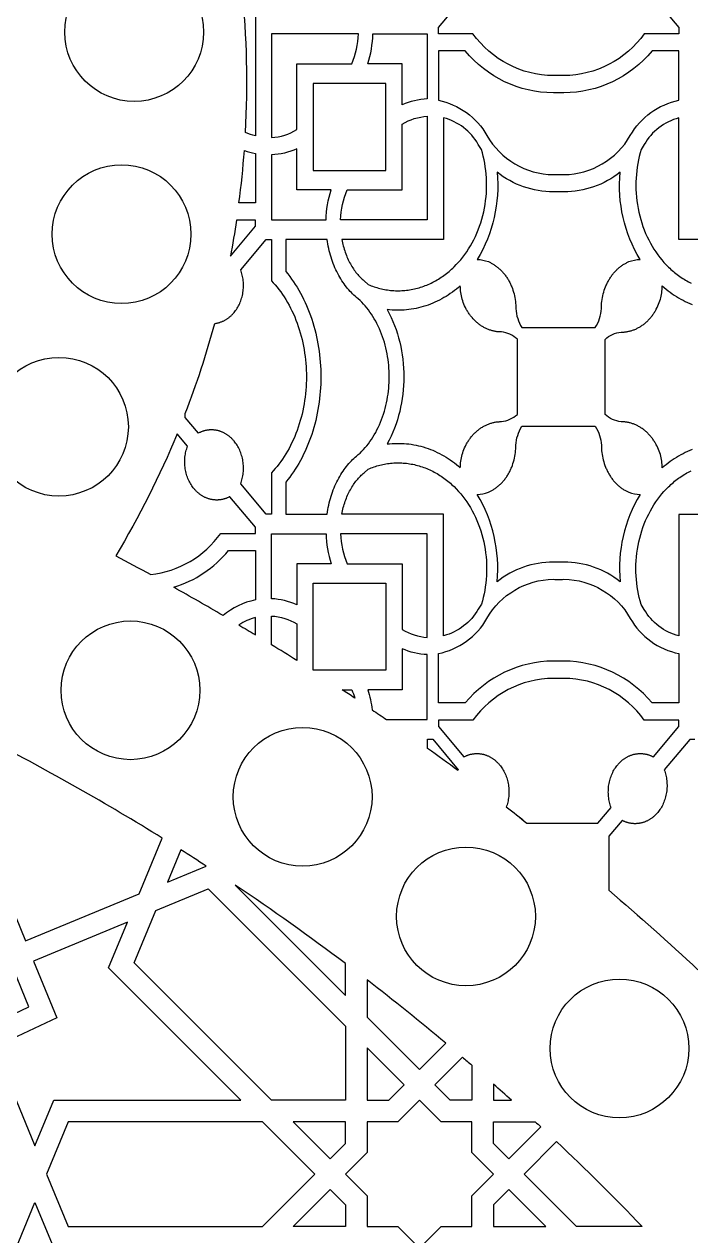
# Model space of a CAD drawing. Extents: x 59271 to 61367, y 41180 to 44085.
# Drawn here: x 60423.5 to 60663.7, y 42534.6 to 42971.3 of the extents above; entities that cross this region are included whole.
import ezdxf

# ---------------------------------------------------------------- set-up
doc = ezdxf.new("R2010")
doc.units = 0
doc.layers.get('0').update_dxf_attribs({"linetype": 'CONTINUOUS'})
doc.layers.add('LAYER_01', color=1, linetype='CONTINUOUS')

msp = doc.modelspace()

# ---------------------------------------------------------------- linework, layer by layer
for points in [[(60506.76, 42974.84), (60506.76, 42931.02, -0.046177), (60503.22, 42932.31, 0.038906), (60502, 42983.74)], [(60650.18, 42981.08), (60659.39, 42970.08), (60659.39, 42967.87), (60646.93, 42967.87, -0.240747), (60617.94, 42952.78, -0.013206), (60616.05, 42952.85, -0.013206), (60614.15, 42952.78, -0.240747), (60585.17, 42967.87), (60572.71, 42967.87), (60572.71, 42970.08), (60581.92, 42981.08)], [(60696.05, 42893.69), (60659.39, 42893.69), (60659.39, 42937.51, 0.200602), (60646.89, 42927.93), (60645.76, 42926.11), (60645.41, 42924.9), (60645.1, 42923.66), (60644.82, 42922.4), (60644.58, 42921.12), (60644.37, 42919.82), (60644.2, 42918.51), (60644.06, 42917.18), (60643.97, 42915.83), (60643.91, 42914.48), (60643.9, 42913.12), (60643.92, 42911.75), (60643.99, 42910.38), (60644.1, 42909.01), (60644.25, 42907.64), (60644.44, 42906.28), (60644.67, 42904.93), (60644.95, 42903.59), (60645.26, 42902.26), (60645.62, 42900.95), (60646.01, 42899.66), (60646.44, 42898.38), (60646.9, 42897.14), (60647.41, 42895.91), (60647.94, 42894.72), (60648.51, 42893.55), (60649.11, 42892.42), (60649.73, 42891.31), (60650.39, 42890.25), (60651.07, 42889.21), (60651.77, 42888.22), (60652.49, 42887.26), (60653.24, 42886.34), (60654.01, 42885.45), (60654.81, 42884.58), (60655.64, 42883.74), (60656.07, 42883.33), (60656.51, 42882.93), (60656.95, 42882.54), (60657.4, 42882.15), (60657.86, 42881.77), (60658.32, 42881.4), (60658.79, 42881.04), (60659.27, 42880.69), (60659.76, 42880.34), (60660.25, 42880.01), (60660.75, 42879.68), (60661.25, 42879.37), (60661.76, 42879.06), (60662.27, 42878.77), (60662.79, 42878.49), (60663.32, 42878.21), (60663.85, 42877.95)], [(60664.17, 42817.99), (60663.33, 42817.65), (60662.5, 42817.29), (60661.68, 42816.91), (60660.87, 42816.51), (60660.07, 42816.09), (60659.28, 42815.64), (60658.5, 42815.17), (60657.73, 42814.69), (60656.97, 42814.18), (60656.22, 42813.65), (60655.49, 42813.11), (60654.77, 42812.55), (60654.06, 42811.97), (60653.37, 42811.37, 0.065359), (60652.72, 42816.17), (60652.53, 42816.78), (60652.31, 42817.38), (60652.08, 42817.98), (60651.82, 42818.58), (60651.54, 42819.16), (60651.24, 42819.74), (60651.09, 42820.03), (60650.92, 42820.31), (60650.76, 42820.59), (60650.58, 42820.87), (60650.41, 42821.15), (60650.22, 42821.42), (60650.04, 42821.69), (60649.85, 42821.95), (60649.65, 42822.21), (60649.45, 42822.47), (60649.24, 42822.72), (60649.03, 42822.97), (60648.82, 42823.21), (60648.6, 42823.45), (60648.37, 42823.68), (60648.15, 42823.91), (60647.92, 42824.13), (60647.68, 42824.35), (60647.44, 42824.56), (60647.2, 42824.77), (60646.96, 42824.97), (60646.71, 42825.16), (60646.46, 42825.35), (60646.2, 42825.53), (60645.94, 42825.71), (60645.68, 42825.88), (60645.42, 42826.04), (60645.16, 42826.2), (60644.89, 42826.35), (60644.62, 42826.49), (60644.35, 42826.63), (60644.08, 42826.76), (60643.81, 42826.89), (60643.53, 42827.01), (60643.26, 42827.12), (60642.98, 42827.22), (60642.7, 42827.32), (60642.42, 42827.41), (60642.14, 42827.49), (60641.87, 42827.57), (60641.59, 42827.64), (60641.31, 42827.71), (60641.03, 42827.77), (60640.75, 42827.82), (60640.47, 42827.86), (60640.19, 42827.9), (60639.92, 42827.93), (60639.64, 42827.96), (60639.37, 42827.98), (60639.09, 42827.99), (60638.82, 42828), (60638.55, 42828, -0.165069), (60632.82, 42830.62), (60632.82, 42857.7, -0.165069), (60638.55, 42860.32), (60638.82, 42860.32), (60639.09, 42860.33), (60639.37, 42860.34), (60639.64, 42860.36), (60639.92, 42860.39), (60640.19, 42860.42), (60640.47, 42860.46), (60640.75, 42860.5), (60641.03, 42860.55), (60641.31, 42860.61), (60641.59, 42860.68), (60641.87, 42860.75), (60642.14, 42860.82), (60642.42, 42860.91), (60642.7, 42861), (60642.98, 42861.1), (60643.26, 42861.2), (60643.53, 42861.31), (60643.81, 42861.43), (60644.08, 42861.56), (60644.35, 42861.69), (60644.62, 42861.82), (60644.89, 42861.97), (60645.16, 42862.12), (60645.42, 42862.28), (60645.68, 42862.44), (60645.94, 42862.61), (60646.2, 42862.79), (60646.46, 42862.97), (60646.71, 42863.16), (60646.96, 42863.35), (60647.2, 42863.55), (60647.44, 42863.76), (60647.68, 42863.97), (60647.92, 42864.19), (60648.15, 42864.41), (60648.37, 42864.64), (60648.6, 42864.87), (60648.82, 42865.11), (60649.03, 42865.35), (60649.24, 42865.6), (60649.45, 42865.85), (60649.65, 42866.11), (60649.85, 42866.37), (60650.04, 42866.63), (60650.22, 42866.9), (60650.41, 42867.17), (60650.58, 42867.45), (60650.76, 42867.72), (60650.92, 42868.01), (60651.09, 42868.29), (60651.24, 42868.58), (60651.54, 42869.16), (60651.82, 42869.74), (60652.08, 42870.34), (60652.31, 42870.94), (60652.53, 42871.54), (60652.72, 42872.15, 0.065359), (60653.37, 42876.95), (60654.06, 42876.35), (60654.77, 42875.77), (60655.49, 42875.21), (60656.22, 42874.67), (60656.97, 42874.14), (60657.73, 42873.63), (60658.5, 42873.15), (60659.28, 42872.68), (60660.07, 42872.23), (60660.87, 42871.81), (60661.68, 42871.41), (60662.5, 42871.02), (60663.33, 42870.67), (60664.17, 42870.33)], [(60696.05, 42794.63), (60659.39, 42794.63), (60659.39, 42750.81, -0.200602), (60646.89, 42760.39), (60645.76, 42762.21), (60645.41, 42763.42), (60645.1, 42764.66), (60644.82, 42765.92), (60644.58, 42767.2), (60644.37, 42768.5), (60644.2, 42769.81), (60644.06, 42771.14), (60643.97, 42772.49), (60643.91, 42773.84), (60643.9, 42775.2), (60643.92, 42776.57), (60643.99, 42777.94), (60644.1, 42779.31), (60644.25, 42780.68), (60644.44, 42782.04), (60644.67, 42783.39), (60644.95, 42784.73), (60645.26, 42786.06), (60645.62, 42787.37), (60646.01, 42788.66), (60646.44, 42789.93), (60646.9, 42791.18), (60647.41, 42792.41), (60647.94, 42793.6), (60648.51, 42794.77), (60649.11, 42795.9), (60649.73, 42797), (60650.39, 42798.07), (60651.07, 42799.1), (60651.77, 42800.1), (60652.49, 42801.06), (60653.24, 42801.98), (60654.01, 42802.87), (60654.81, 42803.73), (60655.64, 42804.57), (60656.07, 42804.98), (60656.51, 42805.39), (60656.95, 42805.78), (60657.4, 42806.17), (60657.86, 42806.55), (60658.32, 42806.92), (60658.79, 42807.28), (60659.27, 42807.63), (60659.76, 42807.98), (60660.25, 42808.31), (60660.75, 42808.63), (60661.25, 42808.95), (60661.76, 42809.25), (60662.27, 42809.55), (60662.79, 42809.83), (60663.32, 42810.11), (60663.85, 42810.37)], [(60665.16, 42713.55), (60663.32, 42713.55), (60654.11, 42702.54), (60654.27, 42702.09), (60654.42, 42701.63), (60654.55, 42701.15), (60654.68, 42700.67), (60654.78, 42700.18), (60654.88, 42699.68), (60654.96, 42699.17), (60655.02, 42698.65), (60655.07, 42698.13), (60655.1, 42697.6), (60655.11, 42697.08), (60655.11, 42696.54), (60655.09, 42696.01), (60655.05, 42695.48), (60654.99, 42694.95), (60654.92, 42694.42), (60654.83, 42693.9), (60654.72, 42693.38), (60654.6, 42692.87), (60654.46, 42692.36), (60654.3, 42691.86), (60654.13, 42691.37), (60653.95, 42690.9), (60653.75, 42690.43), (60653.54, 42689.97), (60653.31, 42689.53), (60653.07, 42689.1), (60652.82, 42688.69), (60652.57, 42688.29), (60652.3, 42687.91), (60652.02, 42687.54), (60651.74, 42687.18), (60651.59, 42687.01), (60651.44, 42686.84), (60651.29, 42686.68), (60651.13, 42686.51), (60650.97, 42686.35), (60650.81, 42686.19), (60650.64, 42686.04), (60650.48, 42685.88), (60650.3, 42685.73), (60650.13, 42685.59), (60649.95, 42685.44), (60649.77, 42685.3), (60649.59, 42685.17), (60649.4, 42685.03), (60649.21, 42684.9), (60649.02, 42684.78), (60648.83, 42684.66), (60648.63, 42684.54), (60648.43, 42684.43), (60648.23, 42684.32), (60648.03, 42684.21), (60647.82, 42684.11), (60647.61, 42684.02), (60647.4, 42683.93), (60647.19, 42683.84), (60646.98, 42683.76), (60646.77, 42683.69), (60646.55, 42683.61), (60646.34, 42683.55), (60646.12, 42683.49), (60645.9, 42683.43), (60645.68, 42683.38), (60645.46, 42683.33), (60645.24, 42683.29), (60645.02, 42683.26), (60644.79, 42683.23), (60644.57, 42683.2), (60644.35, 42683.18), (60644.13, 42683.17), (60643.9, 42683.16), (60643.68, 42683.15), (60643.46, 42683.15), (60643.24, 42683.16), (60643.02, 42683.17), (60642.8, 42683.18), (60642.58, 42683.2), (60642.36, 42683.23), (60642.14, 42683.26), (60641.92, 42683.29), (60641.71, 42683.33), (60641.5, 42683.38), (60641.28, 42683.43), (60641.07, 42683.48), (60640.86, 42683.54), (60640.66, 42683.6), (60640.45, 42683.67), (60640.25, 42683.74), (60640.05, 42683.82), (60639.85, 42683.9), (60639.65, 42683.98), (60639.46, 42684.07), (60639.26, 42684.16), (60639.07, 42684.25), (60638.89, 42684.35), (60634.16, 42678.7), (60634.16, 42664.02), (60634.16, 42659.14, -0.011065), (60666.2, 42630.52)]]:
    msp.add_lwpolyline(points, format="xyb")
for points in [[(60541.51, 42957, 0.090687), (60543.9, 42967.8), (60512.64, 42967.8), (60512.64, 42930.45, 0.123377), (60521.69, 42933.3), (60521.69, 42957)], [(60568.72, 42944.37, 0.093744), (60559.68, 42942.22), (60559.68, 42957), (60547.32, 42957, 0.067508), (60549.11, 42967.8), (60568.72, 42967.8)], [(60616.05, 42917.17, 0.017043), (60617.94, 42917.09, 0.26745), (60641.88, 42931.2, -0.215544), (60659.39, 42943.87), (60659.39, 42961.65), (60649.7, 42961.65, -0.222359), (60617.94, 42946.56, -0.011427), (60616.05, 42946.61, -0.011427), (60614.15, 42946.56, -0.222359), (60582.4, 42961.65), (60572.71, 42961.65), (60572.71, 42943.87, -0.215544), (60590.21, 42931.2, 0.26745), (60614.15, 42917.09, 0.017043)], [(60559.68, 42935.29, -0.123377), (60568.72, 42938.14), (60568.72, 42900.79), (60537.46, 42900.79, -0.090687), (60539.85, 42911.59), (60559.68, 42911.59)], [(60587.1, 42927.99, 0.200602), (60574.61, 42937.57), (60574.61, 42893.75), (60537.94, 42893.75), (60538.05, 42893.15), (60538.18, 42892.55), (60538.32, 42891.96), (60538.46, 42891.37), (60538.62, 42890.79), (60538.79, 42890.21), (60538.97, 42889.64), (60539.16, 42889.08), (60539.36, 42888.53), (60539.57, 42887.98), (60539.79, 42887.45), (60540.02, 42886.92), (60540.26, 42886.41), (60540.5, 42885.9), (60540.75, 42885.41), (60541.02, 42884.92), (60541.28, 42884.45), (60541.56, 42883.99), (60541.84, 42883.54), (60542.13, 42883.1), (60542.43, 42882.67), (60542.73, 42882.26), (60543.03, 42881.86), (60543.34, 42881.47), (60543.66, 42881.09), (60543.98, 42880.73), (60544.3, 42880.38), (60544.62, 42880.04), (60544.95, 42879.72), (60545.28, 42879.41), (60545.62, 42879.11), (60545.95, 42878.82), (60547.47, 42877.46), (60547.98, 42877.25), (60548.49, 42877.05), (60549, 42876.86), (60549.52, 42876.68), (60550.05, 42876.51), (60550.58, 42876.35), (60551.11, 42876.2), (60551.65, 42876.06), (60552.19, 42875.93), (60552.74, 42875.81), (60553.29, 42875.7), (60553.84, 42875.6), (60554.39, 42875.51), (60554.95, 42875.44), (60555.51, 42875.38), (60556.08, 42875.33), (60556.64, 42875.29), (60557.21, 42875.26), (60557.78, 42875.25), (60558.35, 42875.24), (60558.92, 42875.25), (60559.49, 42875.27), (60560.07, 42875.31), (60560.64, 42875.35), (60561.21, 42875.41), (60561.78, 42875.48), (60562.36, 42875.57), (60562.93, 42875.66), (60563.5, 42875.77), (60564.07, 42875.89), (60564.63, 42876.02), (60565.2, 42876.17), (60565.76, 42876.33), (60566.32, 42876.5), (60566.88, 42876.68), (60567.43, 42876.87), (60567.98, 42877.08), (60568.53, 42877.29), (60569.07, 42877.52), (60569.61, 42877.76), (60570.15, 42878.01), (60570.67, 42878.28), (60571.2, 42878.55), (60571.72, 42878.83), (60572.23, 42879.13), (60572.74, 42879.43), (60573.25, 42879.75), (60573.74, 42880.07), (60574.23, 42880.41), (60574.72, 42880.75), (60575.2, 42881.1), (60575.67, 42881.47), (60576.13, 42881.84), (60576.59, 42882.21), (60577.04, 42882.6), (60577.48, 42883), (60577.92, 42883.4), (60578.35, 42883.81), (60579.18, 42884.65), (60579.98, 42885.51), (60580.75, 42886.4), (60581.5, 42887.32), (60582.22, 42888.28), (60582.93, 42889.28), (60583.6, 42890.31), (60584.26, 42891.38), (60584.89, 42892.48), (60585.48, 42893.62), (60586.05, 42894.78), (60586.59, 42895.98), (60587.09, 42897.2), (60587.55, 42898.45), (60587.98, 42899.72), (60588.38, 42901.01), (60588.73, 42902.33), (60589.04, 42903.65), (60589.32, 42904.99), (60589.55, 42906.35), (60589.74, 42907.71), (60589.89, 42909.07), (60590, 42910.44), (60590.07, 42911.81), (60590.09, 42913.18), (60590.08, 42914.54), (60590.02, 42915.9), (60589.93, 42917.24), (60589.79, 42918.57), (60589.62, 42919.89), (60589.41, 42921.19), (60589.17, 42922.47), (60588.89, 42923.73), (60588.58, 42924.96), (60588.23, 42926.18)], [(60502.81, 42925.79, 0.03924), (60506.76, 42924.66), (60506.76, 42906.87), (60500.86, 42906.87, 0.014365)], [(60521.69, 42926.36, -0.093744), (60512.64, 42924.22), (60512.64, 42900.79), (60532.25, 42900.79, -0.067508), (60534.05, 42911.59), (60521.69, 42911.59)], [(60614.15, 42910.86, -0.16816), (60593.89, 42917.94, -0.159593), (60586.72, 42886.5, -0.091636), (60590.73, 42885.72), (60590.99, 42885.61), (60591.24, 42885.49), (60591.49, 42885.36), (60591.75, 42885.23), (60592, 42885.09), (60592.25, 42884.95), (60592.5, 42884.8), (60592.75, 42884.64), (60592.99, 42884.48), (60593.24, 42884.31), (60593.48, 42884.14), (60593.72, 42883.95), (60593.96, 42883.77), (60594.2, 42883.57), (60594.44, 42883.37), (60594.67, 42883.17), (60594.9, 42882.96), (60595.12, 42882.74), (60595.35, 42882.51), (60595.57, 42882.29), (60595.79, 42882.05), (60596, 42881.81), (60596.21, 42881.56), (60596.42, 42881.31), (60596.62, 42881.06), (60596.82, 42880.79), (60597.02, 42880.53), (60597.21, 42880.26), (60597.39, 42879.98), (60597.58, 42879.7), (60597.75, 42879.41), (60597.93, 42879.13), (60598.09, 42878.83), (60598.26, 42878.54), (60598.41, 42878.23), (60598.57, 42877.93), (60598.71, 42877.62), (60598.86, 42877.31), (60598.99, 42877), (60599.13, 42876.68), (60599.37, 42876.04), (60599.6, 42875.39), (60599.8, 42874.74), (60599.98, 42874.08), (60600.14, 42873.41), (60600.27, 42872.75), (60600.39, 42872.08), (60600.48, 42871.41), (60600.55, 42870.75), (60600.6, 42870.09), (60600.63, 42869.43), (60600.63, 42868.79, 0.12671), (60602.82, 42861.94), (60629.27, 42861.94, 0.12671), (60631.46, 42868.79), (60631.47, 42869.43), (60631.5, 42870.09), (60631.55, 42870.75), (60631.62, 42871.41), (60631.71, 42872.08), (60631.82, 42872.75), (60631.96, 42873.41), (60632.12, 42874.08), (60632.3, 42874.74), (60632.5, 42875.39), (60632.72, 42876.04), (60632.97, 42876.68), (60633.1, 42877), (60633.24, 42877.31), (60633.38, 42877.62), (60633.53, 42877.93), (60633.68, 42878.23), (60633.84, 42878.54), (60634, 42878.83), (60634.17, 42879.13), (60634.34, 42879.41), (60634.52, 42879.7), (60634.7, 42879.98), (60634.89, 42880.26), (60635.08, 42880.53), (60635.28, 42880.79), (60635.47, 42881.06), (60635.68, 42881.31), (60635.88, 42881.56), (60636.1, 42881.81), (60636.31, 42882.05), (60636.53, 42882.29), (60636.75, 42882.51), (60636.97, 42882.74), (60637.2, 42882.96), (60637.43, 42883.17), (60637.66, 42883.37), (60637.9, 42883.57), (60638.13, 42883.77), (60638.37, 42883.95), (60638.62, 42884.14), (60638.86, 42884.31), (60639.1, 42884.48), (60639.35, 42884.64), (60639.6, 42884.8), (60639.85, 42884.95), (60640.1, 42885.09), (60640.35, 42885.23), (60640.6, 42885.36), (60640.86, 42885.49), (60641.11, 42885.61), (60641.36, 42885.72, -0.091636), (60645.38, 42886.5, -0.159593), (60638.21, 42917.94, -0.16816), (60617.94, 42910.86, -0.014447), (60616.05, 42910.92, -0.014447)], [(60497.76, 42887.69), (60506.76, 42898.45), (60506.76, 42900.65), (60499.98, 42900.65, -0.009928)], [(60492.14, 42863.43), (60492.16, 42863.43), (60492.39, 42863.46), (60492.61, 42863.5), (60492.83, 42863.54), (60493.05, 42863.59), (60493.27, 42863.64), (60493.49, 42863.69), (60493.71, 42863.75), (60493.92, 42863.82), (60494.14, 42863.89), (60494.35, 42863.97), (60494.56, 42864.05), (60494.78, 42864.13), (60494.98, 42864.22), (60495.19, 42864.32), (60495.4, 42864.42), (60495.6, 42864.52), (60495.8, 42864.63), (60496, 42864.75), (60496.2, 42864.86), (60496.39, 42864.98), (60496.58, 42865.11), (60496.77, 42865.24), (60496.96, 42865.37), (60497.14, 42865.51), (60497.32, 42865.65), (60497.5, 42865.79), (60497.67, 42865.94), (60497.85, 42866.09), (60498.01, 42866.24), (60498.18, 42866.4), (60498.34, 42866.56), (60498.5, 42866.72), (60498.66, 42866.88), (60498.81, 42867.05), (60498.96, 42867.22), (60499.11, 42867.39), (60499.39, 42867.74), (60499.67, 42868.11), (60499.94, 42868.5), (60500.2, 42868.9), (60500.44, 42869.31), (60500.68, 42869.74), (60500.91, 42870.18), (60501.12, 42870.63), (60501.32, 42871.1), (60501.5, 42871.58), (60501.67, 42872.07), (60501.83, 42872.57), (60501.97, 42873.07), (60502.09, 42873.58), (60502.2, 42874.1), (60502.29, 42874.63), (60502.36, 42875.16), (60502.42, 42875.69), (60502.46, 42876.22), (60502.48, 42876.75), (60502.48, 42877.28), (60502.47, 42877.81), (60502.44, 42878.34), (60502.39, 42878.86), (60502.33, 42879.37), (60502.25, 42879.88), (60502.15, 42880.38), (60502.05, 42880.88), (60501.92, 42881.36), (60501.79, 42881.83), (60501.64, 42882.3), (60501.48, 42882.75), (60510.69, 42893.75), (60512.53, 42893.75), (60512.53, 42878.86), (60513.23, 42878.11), (60513.92, 42877.33), (60514.6, 42876.52), (60515.27, 42875.68), (60515.92, 42874.8), (60516.55, 42873.9), (60517.17, 42872.98), (60517.77, 42872.02), (60518.35, 42871.04), (60518.91, 42870.03), (60519.45, 42869), (60519.97, 42867.95), (60520.47, 42866.87), (60520.95, 42865.78), (60521.4, 42864.66), (60521.83, 42863.53), (60522.23, 42862.38), (60522.61, 42861.22), (60522.96, 42860.04), (60523.29, 42858.85), (60523.59, 42857.65), (60523.87, 42856.44), (60524.12, 42855.23), (60524.34, 42854.01), (60524.53, 42852.78), (60524.7, 42851.55), (60524.84, 42850.33), (60524.96, 42849.1), (60525.05, 42847.87), (60525.11, 42846.65), (60525.15, 42845.43), (60525.16, 42844.22), (60525.15, 42843.01), (60525.11, 42841.8), (60525.05, 42840.57), (60524.96, 42839.35), (60524.84, 42838.12), (60524.7, 42836.89), (60524.53, 42835.67), (60524.34, 42834.44), (60524.12, 42833.22), (60523.87, 42832), (60523.59, 42830.8), (60523.29, 42829.6), (60522.96, 42828.41), (60522.61, 42827.23), (60522.23, 42826.07), (60521.83, 42824.92), (60521.4, 42823.78), (60520.95, 42822.67), (60520.47, 42821.57), (60519.97, 42820.5), (60519.45, 42819.44), (60518.91, 42818.41), (60518.35, 42817.41), (60517.77, 42816.43), (60517.17, 42815.47), (60516.55, 42814.54), (60515.92, 42813.64), (60515.27, 42812.77), (60514.6, 42811.93), (60513.92, 42811.12), (60513.23, 42810.34), (60512.53, 42809.58), (60512.53, 42794.7), (60510.69, 42794.7), (60501.48, 42805.7), (60501.64, 42806.15), (60501.79, 42806.62), (60501.92, 42807.09), (60502.05, 42807.57), (60502.15, 42808.07), (60502.25, 42808.57), (60502.33, 42809.08), (60502.39, 42809.59), (60502.44, 42810.11), (60502.47, 42810.64), (60502.48, 42811.17), (60502.48, 42811.7), (60502.46, 42812.23), (60502.42, 42812.76), (60502.36, 42813.29), (60502.29, 42813.82), (60502.2, 42814.34), (60502.09, 42814.86), (60501.97, 42815.38), (60501.83, 42815.88), (60501.67, 42816.38), (60501.5, 42816.87), (60501.32, 42817.35), (60501.12, 42817.81), (60500.91, 42818.27), (60500.68, 42818.71), (60500.44, 42819.14), (60500.2, 42819.55), (60499.94, 42819.95), (60499.67, 42820.34), (60499.39, 42820.7), (60499.11, 42821.06), (60498.96, 42821.23), (60498.81, 42821.4), (60498.66, 42821.56), (60498.5, 42821.73), (60498.34, 42821.89), (60498.18, 42822.05), (60498.01, 42822.21), (60497.85, 42822.36), (60497.67, 42822.51), (60497.5, 42822.66), (60497.32, 42822.8), (60497.14, 42822.94), (60496.96, 42823.08), (60496.77, 42823.21), (60496.58, 42823.34), (60496.39, 42823.46), (60496.2, 42823.59), (60496, 42823.7), (60495.8, 42823.82), (60495.6, 42823.92), (60495.4, 42824.03), (60495.19, 42824.13), (60494.98, 42824.22), (60494.78, 42824.31), (60494.56, 42824.4), (60494.35, 42824.48), (60494.14, 42824.56), (60493.92, 42824.63), (60493.71, 42824.69), (60493.49, 42824.75), (60493.27, 42824.81), (60493.05, 42824.86), (60492.83, 42824.91), (60492.61, 42824.95), (60492.39, 42824.98), (60492.16, 42825.02), (60491.94, 42825.04), (60491.72, 42825.06), (60491.5, 42825.08), (60491.27, 42825.09), (60491.05, 42825.09), (60490.83, 42825.09), (60490.61, 42825.08), (60490.39, 42825.07), (60490.17, 42825.06), (60489.95, 42825.04), (60489.73, 42825.01), (60489.51, 42824.98), (60489.29, 42824.95), (60489.08, 42824.91), (60488.87, 42824.86), (60488.65, 42824.81), (60488.44, 42824.76), (60488.23, 42824.7), (60488.03, 42824.64), (60487.82, 42824.57), (60487.62, 42824.5), (60487.42, 42824.43), (60487.22, 42824.35), (60487.02, 42824.26), (60486.83, 42824.18), (60486.63, 42824.09), (60486.44, 42823.99), (60486.26, 42823.89), (60481.53, 42829.54), (60481.53, 42831.04, 0.025755)], [(60554.31, 42820), (60555.16, 42820.1), (60556.02, 42820.17), (60556.88, 42820.21), (60557.74, 42820.24), (60558.61, 42820.24), (60559.48, 42820.22), (60560.35, 42820.17), (60561.22, 42820.1), (60562.09, 42820), (60562.96, 42819.88), (60563.83, 42819.74), (60564.7, 42819.57), (60565.56, 42819.38), (60566.42, 42819.16), (60567.28, 42818.92), (60568.14, 42818.65), (60568.98, 42818.36), (60569.83, 42818.05), (60570.66, 42817.72), (60571.49, 42817.36), (60572.31, 42816.98), (60573.12, 42816.57), (60573.92, 42816.15), (60574.71, 42815.7), (60575.49, 42815.24), (60576.26, 42814.75), (60577.02, 42814.24), (60577.77, 42813.72), (60578.5, 42813.17), (60579.22, 42812.61), (60579.93, 42812.03), (60580.62, 42811.43, -0.065359), (60581.27, 42816.24), (60581.47, 42816.84), (60581.68, 42817.45), (60581.92, 42818.05), (60582.17, 42818.64), (60582.45, 42819.23), (60582.75, 42819.81), (60582.91, 42820.09), (60583.07, 42820.38), (60583.24, 42820.66), (60583.41, 42820.94), (60583.59, 42821.21), (60583.77, 42821.48), (60583.95, 42821.75), (60584.15, 42822.01), (60584.34, 42822.28), (60584.54, 42822.53), (60584.75, 42822.78), (60584.96, 42823.03), (60585.18, 42823.27), (60585.39, 42823.51), (60585.62, 42823.74), (60585.84, 42823.97), (60586.08, 42824.19), (60586.31, 42824.41), (60586.55, 42824.62), (60586.79, 42824.83), (60587.04, 42825.03), (60587.28, 42825.23), (60587.54, 42825.41), (60587.79, 42825.6), (60588.05, 42825.77), (60588.31, 42825.94), (60588.57, 42826.11), (60588.83, 42826.26), (60589.1, 42826.41), (60589.37, 42826.56), (60589.64, 42826.7), (60589.91, 42826.83), (60590.19, 42826.95), (60590.46, 42827.07), (60590.74, 42827.18), (60591.01, 42827.29), (60591.29, 42827.38), (60591.57, 42827.47), (60591.85, 42827.56), (60592.13, 42827.64), (60592.41, 42827.71), (60592.68, 42827.77), (60592.96, 42827.83), (60593.24, 42827.88), (60593.52, 42827.93), (60593.8, 42827.96), (60594.07, 42828), (60594.35, 42828.02), (60594.63, 42828.04), (60594.9, 42828.06), (60595.17, 42828.06), (60595.44, 42828.07, 0.165069), (60601.17, 42830.68), (60601.17, 42857.76, 0.165069), (60595.44, 42860.38), (60595.17, 42860.38), (60594.9, 42860.39), (60594.63, 42860.41), (60594.35, 42860.42), (60594.07, 42860.45), (60593.8, 42860.48), (60593.52, 42860.52), (60593.24, 42860.57), (60592.96, 42860.62), (60592.68, 42860.68), (60592.41, 42860.74), (60592.13, 42860.81), (60591.85, 42860.89), (60591.57, 42860.97), (60591.29, 42861.06), (60591.01, 42861.16), (60590.74, 42861.27), (60590.46, 42861.38), (60590.19, 42861.5), (60589.91, 42861.62), (60589.64, 42861.75), (60589.37, 42861.89), (60589.1, 42862.03), (60588.83, 42862.18), (60588.57, 42862.34), (60588.31, 42862.5), (60588.05, 42862.67), (60587.79, 42862.85), (60587.54, 42863.03), (60587.28, 42863.22), (60587.04, 42863.42), (60586.79, 42863.62), (60586.55, 42863.82), (60586.31, 42864.04), (60586.08, 42864.25), (60585.84, 42864.48), (60585.62, 42864.7), (60585.39, 42864.94), (60585.18, 42865.17), (60584.96, 42865.42), (60584.75, 42865.66), (60584.54, 42865.92), (60584.34, 42866.17), (60584.15, 42866.43), (60583.95, 42866.7), (60583.77, 42866.96), (60583.59, 42867.24), (60583.41, 42867.51), (60583.24, 42867.79), (60583.07, 42868.07), (60582.91, 42868.35), (60582.75, 42868.64), (60582.45, 42869.22), (60582.17, 42869.81), (60581.92, 42870.4), (60581.68, 42871), (60581.47, 42871.61), (60581.27, 42872.21, -0.065359), (60580.62, 42877.01), (60579.93, 42876.42), (60579.22, 42875.84), (60578.5, 42875.28), (60577.77, 42874.73), (60577.02, 42874.2), (60576.26, 42873.7), (60575.49, 42873.21), (60574.71, 42872.74), (60573.92, 42872.3), (60573.12, 42871.87), (60572.31, 42871.47), (60571.49, 42871.09), (60570.66, 42870.73), (60569.83, 42870.4), (60568.98, 42870.08), (60568.14, 42869.79), (60567.28, 42869.53), (60566.42, 42869.29), (60565.56, 42869.07), (60564.7, 42868.88), (60563.83, 42868.71), (60562.96, 42868.56), (60562.09, 42868.44), (60561.22, 42868.35), (60560.35, 42868.28), (60559.48, 42868.23), (60558.61, 42868.21), (60557.74, 42868.21), (60556.88, 42868.23), (60556.02, 42868.28), (60555.16, 42868.35), (60554.31, 42868.45, -0.124595), (60560.23, 42844.22, -0.124595)], [(60614.15, 42777.46, 0.16816), (60593.89, 42770.38, 0.159593), (60586.72, 42801.82, 0.091636), (60590.73, 42802.6), (60590.99, 42802.71), (60591.24, 42802.83), (60591.49, 42802.95), (60591.75, 42803.09), (60592, 42803.22), (60592.25, 42803.37), (60592.5, 42803.52), (60592.75, 42803.68), (60592.99, 42803.84), (60593.24, 42804.01), (60593.48, 42804.18), (60593.72, 42804.36), (60593.96, 42804.55), (60594.2, 42804.75), (60594.44, 42804.95), (60594.67, 42805.15), (60594.9, 42805.36), (60595.12, 42805.58), (60595.35, 42805.8), (60595.57, 42806.03), (60595.79, 42806.27), (60596, 42806.51), (60596.21, 42806.76), (60596.42, 42807.01), (60596.62, 42807.26), (60596.82, 42807.52), (60597.02, 42807.79), (60597.21, 42808.06), (60597.39, 42808.34), (60597.58, 42808.62), (60597.75, 42808.9), (60597.93, 42809.19), (60598.09, 42809.49), (60598.26, 42809.78), (60598.41, 42810.08), (60598.57, 42810.39), (60598.71, 42810.7), (60598.86, 42811.01), (60598.99, 42811.32), (60599.13, 42811.64), (60599.37, 42812.28), (60599.6, 42812.92), (60599.8, 42813.58), (60599.98, 42814.24), (60600.14, 42814.9), (60600.27, 42815.57), (60600.39, 42816.24), (60600.48, 42816.9), (60600.55, 42817.57), (60600.6, 42818.23), (60600.63, 42818.88), (60600.63, 42819.53, -0.12671), (60602.82, 42826.38), (60629.27, 42826.38, -0.12671), (60631.46, 42819.53), (60631.47, 42818.88), (60631.5, 42818.23), (60631.55, 42817.57), (60631.62, 42816.9), (60631.71, 42816.24), (60631.82, 42815.57), (60631.96, 42814.9), (60632.12, 42814.24), (60632.3, 42813.58), (60632.5, 42812.92), (60632.72, 42812.28), (60632.97, 42811.64), (60633.1, 42811.32), (60633.24, 42811.01), (60633.38, 42810.7), (60633.53, 42810.39), (60633.68, 42810.08), (60633.84, 42809.78), (60634, 42809.49), (60634.17, 42809.19), (60634.34, 42808.9), (60634.52, 42808.62), (60634.7, 42808.34), (60634.89, 42808.06), (60635.08, 42807.79), (60635.28, 42807.52), (60635.47, 42807.26), (60635.68, 42807.01), (60635.88, 42806.76), (60636.1, 42806.51), (60636.31, 42806.27), (60636.53, 42806.03), (60636.75, 42805.8), (60636.97, 42805.58), (60637.2, 42805.36), (60637.43, 42805.15), (60637.66, 42804.95), (60637.9, 42804.75), (60638.13, 42804.55), (60638.37, 42804.36), (60638.62, 42804.18), (60638.86, 42804.01), (60639.1, 42803.84), (60639.35, 42803.68), (60639.6, 42803.52), (60639.85, 42803.37), (60640.1, 42803.22), (60640.35, 42803.09), (60640.6, 42802.95), (60640.86, 42802.83), (60641.11, 42802.71), (60641.36, 42802.6, 0.091636), (60645.38, 42801.82, 0.159593), (60638.21, 42770.38, 0.16816), (60617.94, 42777.46, 0.014447), (60616.05, 42777.4, 0.014447)], [(60469.07, 42772.93, 0.213191), (60494.3, 42787.8), (60506.76, 42787.8), (60506.76, 42790), (60497.55, 42801), (60497.36, 42800.91), (60497.17, 42800.81), (60496.98, 42800.72), (60496.78, 42800.63), (60496.59, 42800.55), (60496.39, 42800.47), (60496.19, 42800.4), (60495.98, 42800.33), (60495.78, 42800.26), (60495.57, 42800.2), (60495.36, 42800.14), (60495.15, 42800.08), (60494.94, 42800.03), (60494.72, 42799.99), (60494.51, 42799.95), (60494.29, 42799.92), (60494.08, 42799.88), (60493.86, 42799.86), (60493.64, 42799.84), (60493.42, 42799.82), (60493.2, 42799.81), (60492.98, 42799.81), (60492.75, 42799.81), (60492.53, 42799.81), (60492.31, 42799.82), (60492.09, 42799.84), (60491.86, 42799.86), (60491.64, 42799.88), (60491.42, 42799.91), (60491.2, 42799.95), (60490.98, 42799.99), (60490.75, 42800.04), (60490.54, 42800.09), (60490.32, 42800.14), (60490.1, 42800.2), (60489.88, 42800.27), (60489.67, 42800.34), (60489.45, 42800.42), (60489.24, 42800.5), (60489.03, 42800.58), (60488.82, 42800.67), (60488.61, 42800.77), (60488.41, 42800.87), (60488.2, 42800.97), (60488, 42801.08), (60487.8, 42801.19), (60487.61, 42801.31), (60487.41, 42801.43), (60487.22, 42801.56), (60487.03, 42801.69), (60486.85, 42801.82), (60486.66, 42801.96), (60486.48, 42802.1), (60486.31, 42802.24), (60486.13, 42802.39), (60485.96, 42802.54), (60485.79, 42802.69), (60485.62, 42802.85), (60485.46, 42803.01), (60485.3, 42803.17), (60485.15, 42803.33), (60484.99, 42803.5), (60484.84, 42803.67), (60484.7, 42803.84), (60484.41, 42804.19), (60484.14, 42804.56), (60483.87, 42804.95), (60483.61, 42805.35), (60483.36, 42805.76), (60483.12, 42806.19), (60482.9, 42806.63), (60482.69, 42807.08), (60482.49, 42807.55), (60482.3, 42808.03), (60482.13, 42808.52), (60481.97, 42809.01), (60481.84, 42809.52), (60481.71, 42810.03), (60481.61, 42810.55), (60481.52, 42811.08), (60481.44, 42811.61), (60481.39, 42812.14), (60481.35, 42812.67), (60481.33, 42813.2), (60481.32, 42813.73), (60481.34, 42814.26), (60481.37, 42814.79), (60481.41, 42815.31), (60481.48, 42815.82), (60481.56, 42816.33), (60481.65, 42816.83), (60481.76, 42817.32), (60481.88, 42817.81), (60482.02, 42818.28), (60482.17, 42818.74), (60482.33, 42819.2), (60478.58, 42823.67, -0.037216), (60456.45, 42779.71, -0.003688)], [(60587.1, 42760.45, -0.200602), (60574.61, 42750.88), (60574.61, 42794.7), (60537.94, 42794.7), (60538.05, 42795.3), (60538.18, 42795.9), (60538.32, 42796.49), (60538.46, 42797.08), (60538.62, 42797.66), (60538.79, 42798.24), (60538.97, 42798.81), (60539.16, 42799.37), (60539.36, 42799.92), (60539.57, 42800.46), (60539.79, 42801), (60540.02, 42801.52), (60540.26, 42802.04), (60540.5, 42802.55), (60540.75, 42803.04), (60541.02, 42803.53), (60541.28, 42804), (60541.56, 42804.46), (60541.84, 42804.91), (60542.13, 42805.35), (60542.43, 42805.77), (60542.73, 42806.19), (60543.03, 42806.59), (60543.34, 42806.98), (60543.66, 42807.35), (60543.98, 42807.72), (60544.3, 42808.07), (60544.62, 42808.4), (60544.95, 42808.73), (60545.28, 42809.04), (60545.62, 42809.34), (60545.95, 42809.63), (60547.47, 42810.98), (60547.98, 42811.19), (60548.49, 42811.39), (60549, 42811.59), (60549.52, 42811.77), (60550.05, 42811.94), (60550.58, 42812.1), (60551.11, 42812.25), (60551.65, 42812.39), (60552.19, 42812.52), (60552.74, 42812.64), (60553.29, 42812.75), (60553.84, 42812.85), (60554.39, 42812.93), (60554.95, 42813.01), (60555.51, 42813.07), (60556.08, 42813.12), (60556.64, 42813.16), (60557.21, 42813.19), (60557.78, 42813.2), (60558.35, 42813.21), (60558.92, 42813.2), (60559.49, 42813.17), (60560.07, 42813.14), (60560.64, 42813.09), (60561.21, 42813.04), (60561.78, 42812.96), (60562.36, 42812.88), (60562.93, 42812.79), (60563.5, 42812.68), (60564.07, 42812.56), (60564.63, 42812.42), (60565.2, 42812.28), (60565.76, 42812.12), (60566.32, 42811.95), (60566.88, 42811.77), (60567.43, 42811.58), (60567.98, 42811.37), (60568.53, 42811.15), (60569.07, 42810.92), (60569.61, 42810.68), (60570.15, 42810.43), (60570.67, 42810.17), (60571.2, 42809.9), (60571.72, 42809.61), (60572.23, 42809.32), (60572.74, 42809.01), (60573.25, 42808.7), (60573.74, 42808.37), (60574.23, 42808.04), (60574.72, 42807.7), (60575.2, 42807.34), (60575.67, 42806.98), (60576.13, 42806.61), (60576.59, 42806.23), (60577.04, 42805.85), (60577.48, 42805.45), (60577.92, 42805.05), (60578.35, 42804.64), (60579.18, 42803.8), (60579.98, 42802.93), (60580.75, 42802.04), (60581.5, 42801.12), (60582.22, 42800.16), (60582.93, 42799.17), (60583.6, 42798.14), (60584.26, 42797.07), (60584.89, 42795.97), (60585.48, 42794.83), (60586.05, 42793.67), (60586.59, 42792.47), (60587.09, 42791.25), (60587.55, 42790), (60587.98, 42788.73), (60588.38, 42787.43), (60588.73, 42786.12), (60589.04, 42784.79), (60589.32, 42783.45), (60589.55, 42782.1), (60589.74, 42780.74), (60589.89, 42779.37), (60590, 42778), (60590.07, 42776.63), (60590.09, 42775.27), (60590.08, 42773.91), (60590.02, 42772.55), (60589.93, 42771.21), (60589.79, 42769.88), (60589.62, 42768.56), (60589.41, 42767.26), (60589.17, 42765.98), (60588.89, 42764.72), (60588.58, 42763.48), (60588.23, 42762.27)], [(60521.69, 42762.08, 0.093744), (60512.64, 42764.23), (60512.64, 42787.66), (60532.25, 42787.66, 0.067508), (60534.05, 42776.85), (60521.69, 42776.85)], [(60559.68, 42753.16, 0.123377), (60568.72, 42750.31), (60568.72, 42787.66), (60537.46, 42787.66, 0.090687), (60539.85, 42776.85), (60559.68, 42776.85)], [(60477.36, 42768.35, 0.146086), (60497.07, 42781.57), (60506.76, 42781.57), (60506.76, 42763.79, 0.125039), (60495.13, 42758.16, 0.005274)], [(60616.05, 42771.15, -0.017043), (60617.94, 42771.23, -0.26745), (60641.88, 42757.12, 0.215544), (60659.39, 42744.45), (60659.39, 42726.67), (60649.7, 42726.67, 0.222359), (60617.94, 42741.76, 0.011427), (60616.05, 42741.71, 0.011427), (60614.15, 42741.76, 0.222359), (60582.4, 42726.67), (60572.71, 42726.67), (60572.71, 42744.45, 0.215544), (60590.21, 42757.12, -0.26745), (60614.15, 42771.23, -0.017043)], [(60506.76, 42751.23), (60506.76, 42757.43, 0.080016), (60500.82, 42754.8, -0.001782)], [(60512.64, 42747.63), (60512.64, 42758, -0.123377), (60521.69, 42755.15), (60521.69, 42742, 0.002744)], [(60554.07, 42720.65), (60568.72, 42720.65), (60568.72, 42744.08, -0.093744), (60559.68, 42746.22), (60559.68, 42731.45), (60547.32, 42731.45, -0.04548), (60548.85, 42724.21, -0.001628)], [(60604.6, 42683.39), (60605.66, 42683.39), (60616.05, 42683.39), (60626.44, 42683.39), (60630.23, 42683.39), (60634.96, 42689.05), (60634.79, 42689.5), (60634.65, 42689.96), (60634.51, 42690.43), (60634.39, 42690.92), (60634.28, 42691.41), (60634.19, 42691.91), (60634.11, 42692.42), (60634.04, 42692.94), (60634, 42693.46), (60633.97, 42693.98), (60633.95, 42694.51), (60633.96, 42695.04), (60633.98, 42695.57), (60634.02, 42696.11), (60634.07, 42696.64), (60634.14, 42697.16), (60634.23, 42697.69), (60634.34, 42698.21), (60634.46, 42698.72), (60634.6, 42699.23), (60634.76, 42699.72), (60634.93, 42700.21), (60635.12, 42700.69), (60635.31, 42701.16), (60635.53, 42701.61), (60635.75, 42702.05), (60635.99, 42702.48), (60636.24, 42702.9), (60636.5, 42703.3), (60636.77, 42703.68), (60637.04, 42704.05), (60637.33, 42704.4), (60637.47, 42704.57), (60637.62, 42704.74), (60637.78, 42704.91), (60637.93, 42705.07), (60638.09, 42705.24), (60638.25, 42705.39), (60638.42, 42705.55), (60638.59, 42705.7), (60638.76, 42705.85), (60638.93, 42706), (60639.11, 42706.14), (60639.29, 42706.29), (60639.48, 42706.42), (60639.66, 42706.55), (60639.85, 42706.68), (60640.04, 42706.81), (60640.24, 42706.93), (60640.43, 42707.05), (60640.63, 42707.16), (60640.83, 42707.27), (60641.04, 42707.37), (60641.24, 42707.47), (60641.45, 42707.57), (60641.66, 42707.66), (60641.87, 42707.74), (60642.08, 42707.82), (60642.3, 42707.9), (60642.51, 42707.97), (60642.73, 42708.04), (60642.95, 42708.1), (60643.16, 42708.16), (60643.38, 42708.21), (60643.6, 42708.25), (60643.83, 42708.29), (60644.05, 42708.33), (60644.27, 42708.36), (60644.49, 42708.39), (60644.71, 42708.41), (60644.94, 42708.42), (60645.16, 42708.43), (60645.38, 42708.44), (60645.6, 42708.43), (60645.83, 42708.43), (60646.05, 42708.42), (60646.27, 42708.4), (60646.49, 42708.38), (60646.71, 42708.36), (60646.92, 42708.33), (60647.14, 42708.29), (60647.35, 42708.25), (60647.57, 42708.21), (60647.78, 42708.16), (60647.99, 42708.1), (60648.2, 42708.05), (60648.41, 42707.98), (60648.61, 42707.92), (60648.82, 42707.85), (60649.02, 42707.77), (60649.22, 42707.69), (60649.41, 42707.61), (60649.61, 42707.52), (60649.8, 42707.43), (60649.99, 42707.34), (60650.18, 42707.24), (60659.39, 42718.24), (60659.39, 42720.44), (60646.93, 42720.44, 0.240747), (60617.94, 42735.54, 0.013206), (60616.05, 42735.47, 0.013206), (60614.15, 42735.54, 0.240747), (60585.17, 42720.44), (60572.71, 42720.44), (60572.71, 42718.24), (60581.92, 42707.24), (60582.11, 42707.34), (60582.3, 42707.43), (60582.49, 42707.52), (60582.68, 42707.61), (60582.88, 42707.69), (60583.08, 42707.77), (60583.28, 42707.85), (60583.49, 42707.92), (60583.69, 42707.98), (60583.9, 42708.05), (60584.11, 42708.1), (60584.32, 42708.16), (60584.53, 42708.21), (60584.74, 42708.25), (60584.96, 42708.29), (60585.17, 42708.33), (60585.39, 42708.36), (60585.61, 42708.38), (60585.83, 42708.4), (60586.05, 42708.42), (60586.27, 42708.43), (60586.49, 42708.43), (60586.71, 42708.44), (60586.94, 42708.43), (60587.16, 42708.42), (60587.38, 42708.41), (60587.6, 42708.39), (60587.83, 42708.36), (60588.05, 42708.33), (60588.27, 42708.29), (60588.49, 42708.25), (60588.71, 42708.21), (60588.93, 42708.16), (60589.15, 42708.1), (60589.37, 42708.04), (60589.59, 42707.97), (60589.8, 42707.9), (60590.02, 42707.82), (60590.23, 42707.74), (60590.44, 42707.66), (60590.65, 42707.57), (60590.85, 42707.47), (60591.06, 42707.37), (60591.26, 42707.27), (60591.46, 42707.16), (60591.66, 42707.05), (60591.86, 42706.93), (60592.05, 42706.81), (60592.25, 42706.68), (60592.43, 42706.55), (60592.62, 42706.42), (60592.8, 42706.29), (60592.98, 42706.14), (60593.16, 42706), (60593.34, 42705.85), (60593.51, 42705.7), (60593.68, 42705.55), (60593.84, 42705.39), (60594.01, 42705.24), (60594.16, 42705.07), (60594.32, 42704.91), (60594.47, 42704.74), (60594.62, 42704.57), (60594.77, 42704.4), (60595.05, 42704.05), (60595.33, 42703.68), (60595.6, 42703.3), (60595.86, 42702.9), (60596.11, 42702.48), (60596.34, 42702.05), (60596.57, 42701.61), (60596.78, 42701.16), (60596.98, 42700.69), (60597.17, 42700.21), (60597.34, 42699.72), (60597.49, 42699.23), (60597.63, 42698.72), (60597.76, 42698.21), (60597.86, 42697.69), (60597.95, 42697.16), (60598.03, 42696.64), (60598.08, 42696.11), (60598.12, 42695.57), (60598.14, 42695.04), (60598.14, 42694.51), (60598.13, 42693.98), (60598.1, 42693.46), (60598.05, 42692.94), (60597.99, 42692.42), (60597.91, 42691.91), (60597.82, 42691.41), (60597.71, 42690.92), (60597.59, 42690.43), (60597.45, 42689.96), (60597.3, 42689.5), (60597.19, 42689.18, -0.002422)], [(60538.03, 42731.45), (60541.51, 42731.45, -0.026246), (60542.61, 42728.42, 0.001414)], [(60568.83, 42710.28), (60568.83, 42713.61), (60570.68, 42713.61), (60579.88, 42702.61), (60579.78, 42702.32, 0.003485)]]:
    msp.add_lwpolyline(points, format="xyb", close=True)
for points in [[(60527.57, 42918.63), (60553.79, 42918.63), (60553.79, 42949.96), (60527.57, 42949.96)], [(60555.03, 42844.22), (60555.02, 42845.25), (60554.98, 42846.29), (60554.92, 42847.33), (60554.84, 42848.37), (60554.73, 42849.41), (60554.6, 42850.46), (60554.44, 42851.51), (60554.25, 42852.55), (60554.04, 42853.59), (60553.81, 42854.62), (60553.55, 42855.65), (60553.26, 42856.66), (60552.95, 42857.67), (60552.62, 42858.66), (60552.26, 42859.64), (60551.87, 42860.6), (60551.47, 42861.55), (60551.04, 42862.48), (60550.59, 42863.38), (60550.12, 42864.27), (60549.63, 42865.13), (60549.12, 42865.97), (60548.6, 42866.78), (60548.05, 42867.57), (60547.49, 42868.33), (60546.92, 42869.06), (60546.33, 42869.76), (60545.73, 42870.44), (60545.11, 42871.08), (60544.49, 42871.7), (60543.86, 42872.28), (60543.22, 42872.83), (60542.75, 42873.23), (60542.29, 42873.65), (60541.83, 42874.09), (60541.37, 42874.55), (60540.92, 42875.02), (60540.47, 42875.52), (60540.03, 42876.03), (60539.6, 42876.56), (60539.18, 42877.11), (60538.76, 42877.67), (60538.35, 42878.26), (60537.95, 42878.86), (60537.56, 42879.48), (60537.18, 42880.12), (60536.81, 42880.77), (60536.45, 42881.44), (60536.11, 42882.12), (60535.77, 42882.82), (60535.45, 42883.53), (60535.14, 42884.26), (60534.85, 42885), (60534.57, 42885.75), (60534.3, 42886.51), (60534.05, 42887.29), (60533.82, 42888.07), (60533.6, 42888.86), (60533.39, 42889.66), (60533.21, 42890.47), (60533.03, 42891.28), (60532.88, 42892.1), (60532.74, 42892.92), (60532.62, 42893.75), (60517.74, 42893.75), (60517.74, 42882.17), (60518.45, 42881.29), (60519.15, 42880.39), (60519.84, 42879.45), (60520.51, 42878.49), (60521.16, 42877.5), (60521.8, 42876.48), (60522.42, 42875.43), (60523.02, 42874.37), (60523.6, 42873.27), (60524.16, 42872.16), (60524.7, 42871.02), (60525.22, 42869.86), (60525.72, 42868.68), (60526.19, 42867.48), (60526.64, 42866.26), (60527.06, 42865.03), (60527.46, 42863.78), (60527.84, 42862.52), (60528.19, 42861.25), (60528.51, 42859.96), (60528.81, 42858.67), (60529.08, 42857.37), (60529.33, 42856.06), (60529.55, 42854.74), (60529.74, 42853.43), (60529.91, 42852.11), (60530.05, 42850.79), (60530.16, 42849.47), (60530.25, 42848.15), (60530.32, 42846.84), (60530.35, 42845.53), (60530.37, 42844.22), (60530.35, 42842.92), (60530.32, 42841.61), (60530.25, 42840.3), (60530.16, 42838.98), (60530.05, 42837.66), (60529.91, 42836.34), (60529.74, 42835.02), (60529.55, 42833.7), (60529.33, 42832.39), (60529.08, 42831.08), (60528.81, 42829.78), (60528.51, 42828.49), (60528.19, 42827.2), (60527.84, 42825.93), (60527.46, 42824.67), (60527.06, 42823.42), (60526.64, 42822.19), (60526.19, 42820.97), (60525.72, 42819.77), (60525.22, 42818.59), (60524.7, 42817.43), (60524.16, 42816.29), (60523.6, 42815.18), (60523.02, 42814.08), (60522.42, 42813.01), (60521.8, 42811.97), (60521.16, 42810.95), (60520.51, 42809.96), (60519.84, 42809), (60519.15, 42808.06), (60518.45, 42807.15), (60517.74, 42806.28), (60517.74, 42794.7), (60532.62, 42794.7), (60532.74, 42795.52), (60532.88, 42796.35), (60533.03, 42797.17), (60533.21, 42797.98), (60533.39, 42798.79), (60533.6, 42799.59), (60533.82, 42800.38), (60534.05, 42801.16), (60534.3, 42801.94), (60534.57, 42802.7), (60534.85, 42803.45), (60535.14, 42804.19), (60535.45, 42804.91), (60535.77, 42805.63), (60536.11, 42806.33), (60536.45, 42807.01), (60536.81, 42807.68), (60537.18, 42808.33), (60537.56, 42808.97), (60537.95, 42809.59), (60538.35, 42810.19), (60538.76, 42810.77), (60539.18, 42811.34), (60539.6, 42811.89), (60540.03, 42812.42), (60540.47, 42812.93), (60540.92, 42813.43), (60541.37, 42813.9), (60541.83, 42814.36), (60542.29, 42814.8), (60542.75, 42815.21), (60543.22, 42815.62), (60543.86, 42816.17), (60544.49, 42816.75), (60545.11, 42817.37), (60545.73, 42818.01), (60546.33, 42818.69), (60546.92, 42819.39), (60547.49, 42820.12), (60548.05, 42820.88), (60548.6, 42821.67), (60549.12, 42822.48), (60549.63, 42823.32), (60550.12, 42824.18), (60550.59, 42825.07), (60551.04, 42825.97), (60551.47, 42826.9), (60551.87, 42827.84), (60552.26, 42828.81), (60552.62, 42829.79), (60552.95, 42830.78), (60553.26, 42831.78), (60553.55, 42832.8), (60553.81, 42833.83), (60554.04, 42834.86), (60554.25, 42835.9), (60554.44, 42836.94), (60554.6, 42837.99), (60554.73, 42839.03), (60554.84, 42840.08), (60554.92, 42841.12), (60554.98, 42842.16), (60555.02, 42843.2)], [(60527.57, 42769.82), (60553.79, 42769.82), (60553.79, 42738.49), (60527.57, 42738.49)]]:
    msp.add_lwpolyline(points, close=True)
at = {"extrusion": (0, 0, -1)}
msp.add_arc((-60003.55, 41920.9), 970.91, 127.69255, 128.24761, dxfattribs=at)
at = {"layer": 'LAYER_01'}
for points in [[(60411.64, 42712.85), (60399.56, 42700.78), (60423.93, 42640.88), (60464.92, 42657.86), (60473.24, 42677.94, 0.019878)], [(60479.94, 42673.74), (60475.11, 42662.07), (60489.1, 42667.87, 0.003053)], [(60499.46, 42661.03), (60539.24, 42621.24), (60539.24, 42632.76, 0.013698)], [(60547.04, 42626.83), (60547.04, 42613.45), (60565.91, 42594.58), (60575.39, 42604.07, 0.010205)], [(60584.78, 42596.1), (60584.78, 42583.54), (60576.95, 42583.54), (60571.42, 42589.07), (60581.37, 42599.02, -0.001259)], [(60592.57, 42589.31), (60592.57, 42583.54), (60599.06, 42583.54, 0.002437)], [(60609.62, 42573.89), (60598.11, 42562.38), (60592.57, 42567.92), (60592.57, 42575.74), (60607.62, 42575.74, -0.000763)], [(60646.13, 42538), (60622.49, 42538), (60603.62, 42556.87), (60615.31, 42568.56, -0.012181)]]:
    msp.add_lwpolyline(points, format="xyb", close=True, dxfattribs=at)
for points in [[(60463.07, 42633.02), (60470.89, 42651.89), (60489.76, 42659.71), (60539.24, 42610.22), (60539.24, 42583.54), (60512.56, 42583.54)], [(60412.6, 42602.58), (60427.31, 42567.06), (60434.14, 42583.54), (60501.53, 42583.54), (60453.88, 42631.19), (60460.71, 42647.67), (60426.87, 42633.66), (60435.2, 42613.19)], [(60409.61, 42609.79), (60425.19, 42617.11), (60419.67, 42630.67), (60403.7, 42624.06)], [(60547.04, 42602.43), (60547.04, 42583.54), (60554.86, 42583.54), (60560.4, 42589.07)], [(60565.91, 42583.56), (60558.09, 42575.74), (60547.04, 42575.74), (60547.04, 42564.69), (60539.22, 42556.87), (60547.04, 42549.05), (60547.04, 42538), (60558.09, 42538), (60565.91, 42530.19), (60573.72, 42538), (60584.78, 42538), (60584.78, 42549.05), (60592.59, 42556.87), (60584.78, 42564.69), (60584.78, 42575.74), (60573.72, 42575.74)], [(60528.2, 42556.87), (60509.33, 42575.74), (60439.35, 42575.74), (60431.53, 42556.87), (60439.35, 42538), (60509.33, 42538)], [(60539.24, 42575.74), (60520.35, 42575.74), (60533.71, 42562.38), (60539.24, 42567.92)], [(60539.24, 42538), (60520.35, 42538), (60533.71, 42551.36), (60539.24, 42545.83)], [(60592.57, 42538), (60611.46, 42538), (60598.11, 42551.36), (60592.57, 42545.83)], [(60412.6, 42511.16), (60427.31, 42546.69), (60434.14, 42530.21), (60501.53, 42530.21), (60453.88, 42482.55), (60460.71, 42466.07), (60426.87, 42480.09), (60435.2, 42500.55)]]:
    msp.add_lwpolyline(points, close=True, dxfattribs=at)
for centre in [(60463.13, 42968.46), (60458.55, 42895.63), (60436, 42826.23), (60461.76, 42731.23), (60523.81, 42692.86), (60582.67, 42649.75), (60637.96, 42602.16)]:
    msp.add_circle(centre, 25, dxfattribs=at)
at = {"layer": 'LAYER_01', "extrusion": (0, 0, -1)}
msp.add_arc((-60003.55, 41920.9), 890.91, 119.31404, 119.31601, dxfattribs=at)

doc.saveas('drawing.dxf')
